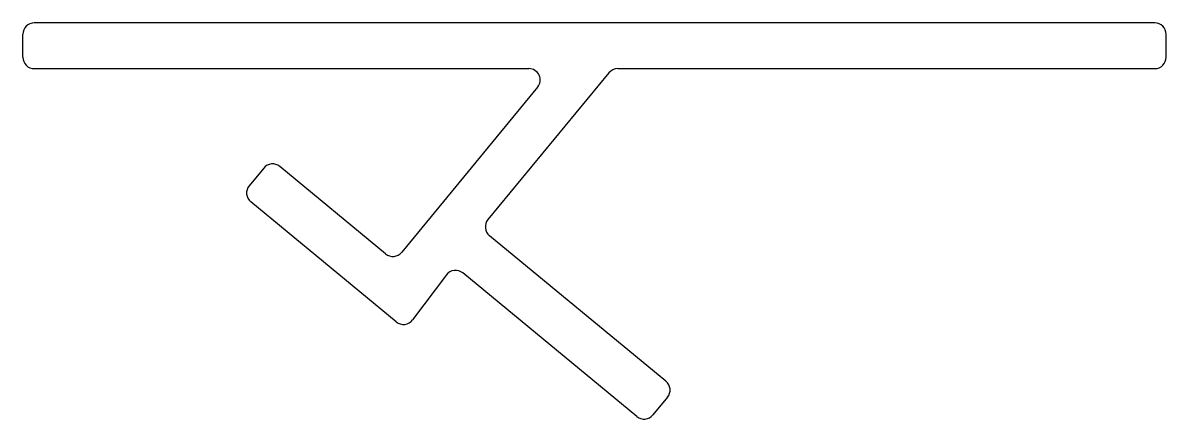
# Model space of a CAD drawing. Extents: x 1748.3 to 1798.3, y 2181 to 2198.4.
import ezdxf

# ---------------------------------------------------------------- set-up
doc = ezdxf.new("R2010")
doc.units = 0
doc.layers.get('0').update_dxf_attribs({"linetype": 'CONTINUOUS'})

msp = doc.modelspace()

# ---------------------------------------------------------------- linework, layer by layer
for p, q in [((1797.827, 2198.359), (1748.827, 2198.359)), ((1748.327, 2196.859), (1748.327, 2197.859)), ((1798.327, 2196.859), (1798.327, 2197.859)), ((1748.827, 2196.359), (1770.454, 2196.359)), ((1773.956, 2196.177), (1768.666, 2189.759)), ((1774.342, 2196.359), (1797.827, 2196.359)), ((1770.84, 2195.541), (1764.897, 2188.331)), ((1758.859, 2192.012), (1758.223, 2191.24)), ((1764.193, 2188.263), (1759.563, 2192.079)), ((1764.653, 2185.291), (1758.291, 2190.536)), ((1776.45, 2182.695), (1768.734, 2189.055)), ((1766.849, 2187.341), (1765.371, 2185.376)), ((1775.178, 2181.151), (1767.566, 2187.426)), ((1776.518, 2181.991), (1775.882, 2181.219))]:
    msp.add_line(p, q)
for centre, start, end in [((1748.827, 2197.859), 90, 180), ((1797.827, 2197.859), 0, 90), ((1748.827, 2196.859), 180, 270), ((1797.827, 2196.859), 270, 0), ((1770.454, 2195.859), 320.5, 90), ((1774.342, 2195.859), 90, 140.5), ((1759.245, 2191.694), 50.5, 140.5), ((1758.609, 2190.922), 140.5, 230.5), ((1769.052, 2189.441), 140.5, 230.5), ((1764.511, 2188.649), 230.5, 320.5), ((1767.248, 2187.04), 50.5, 143.0422), ((1764.971, 2185.677), 230.5, 323.0422), ((1776.132, 2182.309), 320.5, 50.5), ((1775.496, 2181.537), 230.5, 320.5)]:
    msp.add_arc(centre, 0.5, start, end)

doc.saveas('drawing.dxf')
